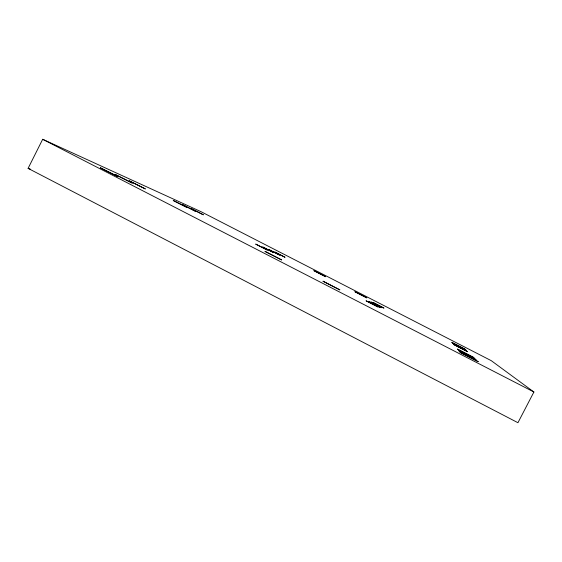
<?xml version="1.0" encoding="UTF-8"?>
<svg xmlns="http://www.w3.org/2000/svg" width="562" height="562" viewBox="0 0 562 562"><rect width="100%" height="100%" fill="white"/><g stroke="black" fill="none" stroke-linecap="round" stroke-linejoin="round"><path stroke-width="0.84" d="M28.1 168.361L42.684 139.285L201.14 211.741L491.251 360.663L533.9 392.002L517.946 422.715L28.1 168.361L30.566 169.267M42.684 139.285L533.9 392.002M191.017 208.467L203.289 214.775L191.017 208.467M186.507 207.188L173.265 200.508L186.507 207.188M182.488 204.617L195.183 211.143L182.488 204.617M145.277 188.895L129.316 180.859L145.277 188.895M132.295 183.086L115.512 174.634L132.295 183.086M118.076 176.714L100.373 167.813L118.076 176.714M478.206 361.661L460.039 352.325L478.206 361.661M475.965 359.554L458.662 350.653L475.965 359.554M473.935 357.629L457.405 349.128L473.935 357.629M467.619 351.664L453.499 344.415L467.619 351.664M466.249 350.372L452.656 343.389L466.249 350.372M464.978 349.171L451.869 342.441L464.978 349.171M339.792 289.844L323.066 281.239L339.792 289.844M378.107 306.985L366.164 300.853L378.107 306.985M382.083 307.723L371.039 302.047L382.083 307.723M380.172 307.365L368.7 301.471L380.172 307.365M383.853 308.046L373.21 302.581L383.853 308.046M281.548 259.897L265.06 251.418L281.548 259.897M366.782 297.818L354.98 291.755L366.782 297.818M267.407 250.097L255.787 244.133L267.407 250.097M325.63 276.687L313.947 270.687L325.63 276.687M263.831 247.54L262.566 246.943L273.743 252.682L263.831 247.54M279.609 255.078L268.847 249.549L279.609 255.078M275.809 252.507L274.67 251.966L285.053 257.298L275.809 252.507"/></g></svg>
